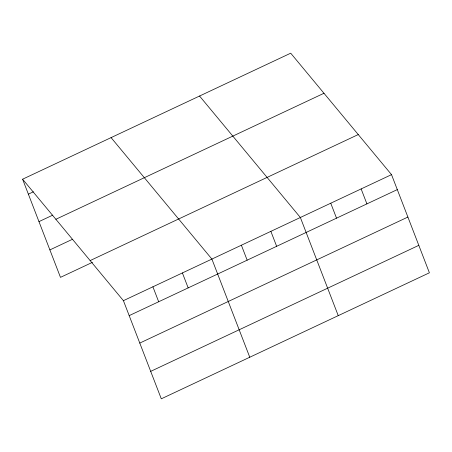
<?xml version="1.0" encoding="UTF-8"?>
<svg xmlns="http://www.w3.org/2000/svg" width="452" height="452" viewBox="0 0 452 452"><rect width="100%" height="100%" fill="white"/><g stroke="black" fill="none" stroke-linecap="round" stroke-linejoin="round"><path stroke-width="0.68" d="M22.6 179.201L290.709 53.183L391.522 174.642L429.4 272.799L161.291 398.817L123.413 300.665L22.6 179.201L60.478 277.358L92.479 262.318M28.374 194.162L33.392 191.801M38.968 221.616L52.771 215.129M55.867 219.282L323.982 93.265M49.884 249.905L72.473 239.283M90.146 260.584L358.255 134.56M123.413 300.665L391.522 174.642M129.187 315.62L397.297 189.603M139.781 343.079L407.89 217.056M150.691 371.363L418.806 245.346M199.552 96.027L300.365 217.491L338.243 315.643M111.079 137.617L211.892 259.075L249.764 357.233M361.137 188.925L366.911 203.886M330.751 203.208L336.525 218.169M270.872 231.351L276.647 246.312M241.379 245.216L247.154 260.171M182.399 272.94L188.168 287.896M152.906 286.8L158.68 301.761"/></g></svg>
